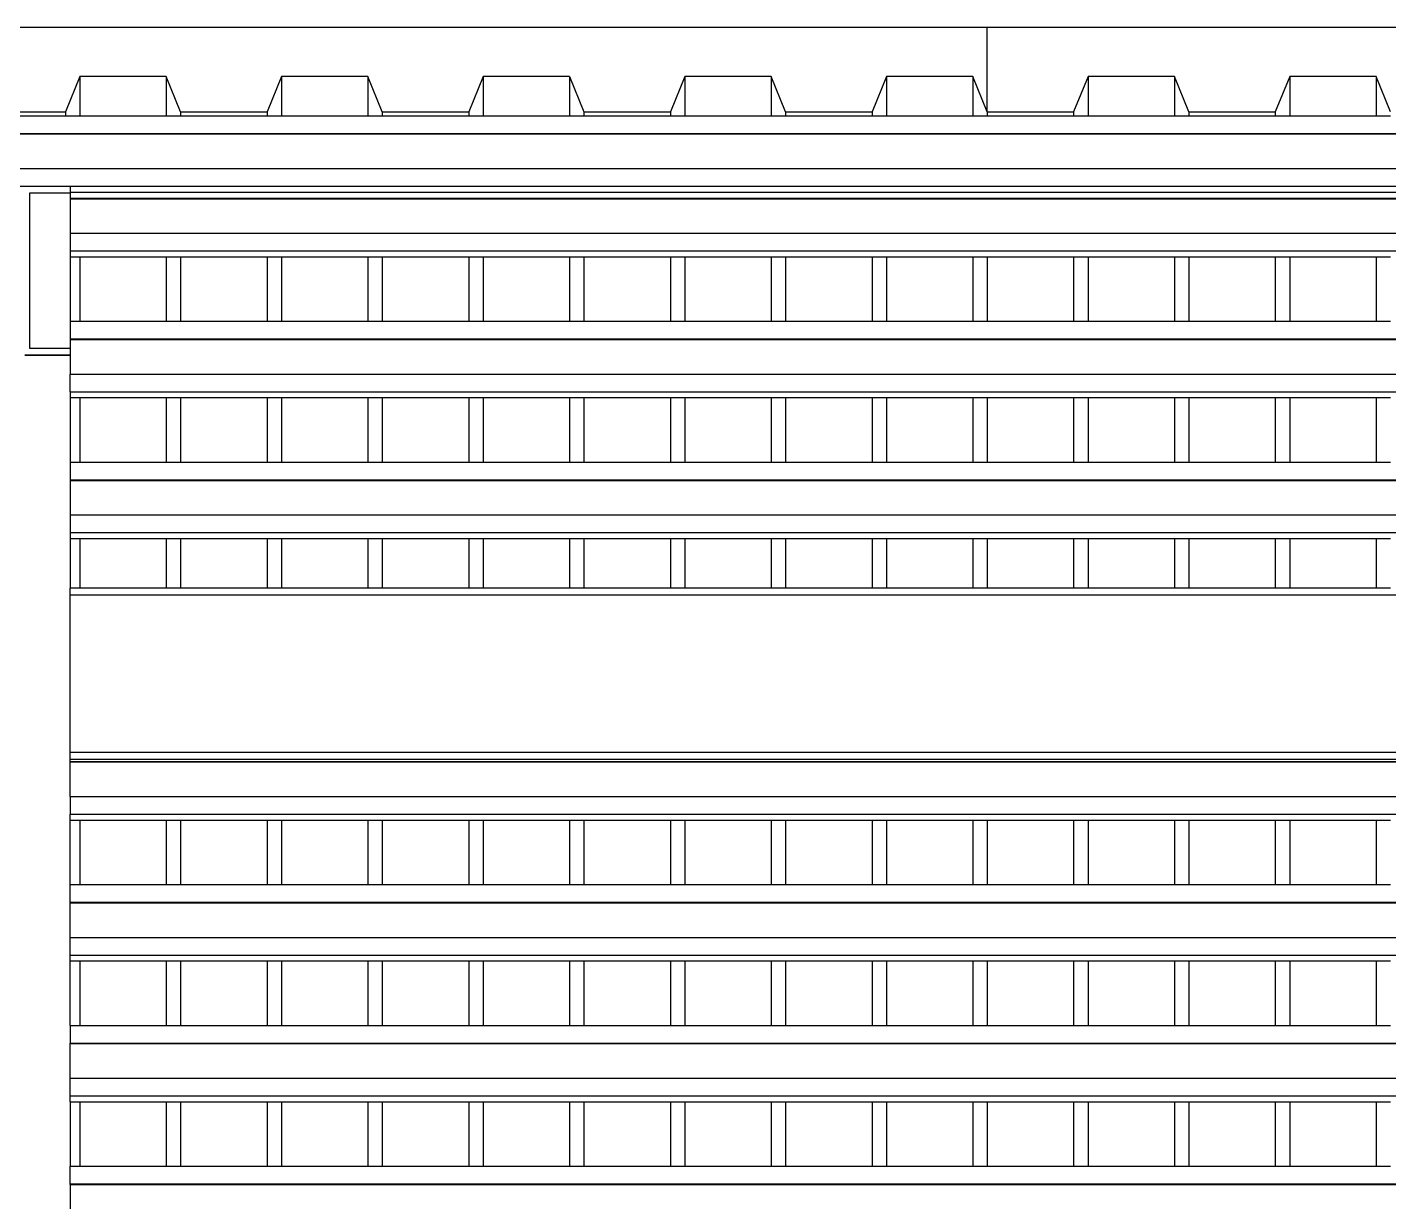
# Model space of a CAD drawing. Extents: x -101 to 101, y -14 to 18.
# Drawn here: x -43.902 to -41.995, y 10.823 to 12.469 of the extents above; entities that cross this region are included whole.
import ezdxf

# ---------------------------------------------------------------- set-up
doc = ezdxf.new("R2010")
doc.units = 0
doc.layers.get('0').update_dxf_attribs({"linetype": 'CONTINUOUS'})

msp = doc.modelspace()

# ---------------------------------------------------------------- linework, layer by layer
for p, q in [((-45.6643, 12.4686), (-42.5577, 12.4686)), ((-42.5577, 12.3502), (-42.5577, 12.4686)), ((-42.5577, 12.4686), (-39.4512, 12.4686)), ((-43.8286, 12.3995), (-43.8487, 12.3502)), ((-43.8286, 12.3995), (-43.8286, 12.3446)), ((-43.7075, 12.3995), (-43.8286, 12.3995)), ((-43.7075, 12.3995), (-43.7075, 12.3446)), ((-43.6874, 12.3502), (-43.7075, 12.3995)), ((-43.5462, 12.3995), (-43.5663, 12.3502)), ((-43.5462, 12.3995), (-43.5462, 12.3446)), ((-43.4251, 12.3995), (-43.5462, 12.3995)), ((-43.4251, 12.3995), (-43.4251, 12.3446)), ((-43.405, 12.3502), (-43.4251, 12.3995)), ((-43.2637, 12.3995), (-43.2839, 12.3502)), ((-43.2637, 12.3995), (-43.2637, 12.3446)), ((-43.1427, 12.3995), (-43.2637, 12.3995)), ((-43.1427, 12.3995), (-43.1427, 12.3446)), ((-43.1427, 12.3995), (-43.1225, 12.3502)), ((-42.9813, 12.3995), (-43.0015, 12.3502)), ((-42.8603, 12.3995), (-42.9813, 12.3995)), ((-42.9813, 12.3995), (-42.9813, 12.3446)), ((-42.8401, 12.3502), (-42.8603, 12.3995)), ((-42.8603, 12.3995), (-42.8603, 12.3446)), ((-42.6989, 12.3995), (-42.7191, 12.3502)), ((-42.5779, 12.3995), (-42.6989, 12.3995)), ((-42.6989, 12.3995), (-42.6989, 12.3446)), ((-42.5577, 12.3502), (-42.5779, 12.3995)), ((-42.5779, 12.3995), (-42.5779, 12.3446)), ((-42.4165, 12.3995), (-42.4367, 12.3502)), ((-42.4165, 12.3995), (-42.4165, 12.3446)), ((-42.2955, 12.3995), (-42.4165, 12.3995)), ((-42.2955, 12.3995), (-42.2955, 12.3446)), ((-42.2753, 12.3502), (-42.2955, 12.3995)), ((-42.1341, 12.3995), (-42.1543, 12.3502)), ((-42.1341, 12.3995), (-42.1341, 12.3446)), ((-42.0131, 12.3995), (-42.1341, 12.3995)), ((-42.0131, 12.3995), (-42.0131, 12.3446)), ((-41.9929, 12.3502), (-42.0131, 12.3995)), ((-43.9698, 12.3502), (-43.8487, 12.3502)), ((-43.9698, 12.3446), (-43.8487, 12.3446)), ((-43.8487, 12.3502), (-43.8487, 12.3446)), ((-43.8487, 12.3446), (-43.8286, 12.3446)), ((-43.8286, 12.3446), (-43.7075, 12.3446)), ((-43.7075, 12.3446), (-43.6874, 12.3446)), ((-43.6874, 12.3502), (-43.6874, 12.3446)), ((-43.6874, 12.3502), (-43.5663, 12.3502)), ((-43.6874, 12.3446), (-43.5663, 12.3446)), ((-43.5663, 12.3502), (-43.5663, 12.3446)), ((-43.5663, 12.3446), (-43.5462, 12.3446)), ((-43.5462, 12.3446), (-43.4251, 12.3446)), ((-43.4251, 12.3446), (-43.405, 12.3446)), ((-43.405, 12.3502), (-43.405, 12.3446)), ((-43.405, 12.3502), (-43.2839, 12.3502)), ((-43.405, 12.3446), (-43.2839, 12.3446)), ((-43.2839, 12.3502), (-43.2839, 12.3446)), ((-43.2839, 12.3446), (-43.2637, 12.3446)), ((-43.2637, 12.3446), (-43.1427, 12.3446)), ((-43.1427, 12.3446), (-43.1225, 12.3446)), ((-43.1225, 12.3502), (-43.1225, 12.3446)), ((-43.1225, 12.3502), (-43.0015, 12.3502)), ((-43.1225, 12.3446), (-43.0015, 12.3446)), ((-43.0015, 12.3502), (-43.0015, 12.3446)), ((-43.0015, 12.3446), (-42.9813, 12.3446)), ((-42.9813, 12.3446), (-42.8603, 12.3446)), ((-42.8603, 12.3446), (-42.8401, 12.3446)), ((-42.8401, 12.3502), (-42.7191, 12.3502)), ((-42.8401, 12.3502), (-42.8401, 12.3446)), ((-42.8401, 12.3446), (-42.7191, 12.3446)), ((-42.7191, 12.3502), (-42.7191, 12.3446)), ((-42.7191, 12.3446), (-42.6989, 12.3446)), ((-42.6989, 12.3446), (-42.5779, 12.3446)), ((-42.5779, 12.3446), (-42.5577, 12.3446)), ((-42.5577, 12.3502), (-42.5577, 12.3446)), ((-42.5577, 12.3502), (-42.4367, 12.3502)), ((-42.5577, 12.3446), (-42.4367, 12.3446)), ((-42.4367, 12.3502), (-42.4367, 12.3446)), ((-42.4367, 12.3446), (-42.4165, 12.3446)), ((-42.4165, 12.3446), (-42.2955, 12.3446)), ((-42.2955, 12.3446), (-42.2753, 12.3446)), ((-42.2753, 12.3502), (-42.2753, 12.3446)), ((-42.2753, 12.3502), (-42.1543, 12.3502)), ((-42.2753, 12.3446), (-42.1543, 12.3446)), ((-42.1543, 12.3502), (-42.1543, 12.3446)), ((-42.1543, 12.3446), (-42.1341, 12.3446)), ((-42.1341, 12.3446), (-42.0131, 12.3446)), ((-42.0131, 12.3446), (-41.9929, 12.3446)), ((-51.3423, 12.3199), (-33.3446, 12.3199)), ((-51.3423, 12.3191), (-33.3446, 12.3191)), ((-51.3423, 12.2706), (-33.3446, 12.2706)), ((-43.9623, 12.2459), (-43.8423, 12.2459)), ((-43.8423, 12.2459), (-40.2123, 12.2459)), ((-43.8423, 12.2459), (-43.8423, 12.2377)), ((-43.8423, 12.2363), (-43.8992, 12.2363)), ((-43.8992, 12.2363), (-43.8992, 12.0189)), ((-43.8423, 12.2377), (-40.2123, 12.2377)), ((-43.8423, 12.2377), (-43.8423, 12.2363)), ((-43.8423, 12.2363), (-43.8423, 12.2292)), ((-43.8423, 12.2292), (-40.2123, 12.2292)), ((-43.8423, 12.2292), (-43.8423, 12.2284)), ((-43.8423, 12.2284), (-40.2123, 12.2284)), ((-43.8423, 12.2284), (-43.8423, 12.1799)), ((-43.8423, 12.1799), (-40.2123, 12.1799)), ((-43.8423, 12.1799), (-43.8423, 12.1552)), ((-43.8423, 12.1552), (-40.2123, 12.1552)), ((-43.8423, 12.1552), (-43.8423, 12.147)), ((-43.8423, 12.147), (-43.8286, 12.147)), ((-43.8423, 12.147), (-43.8423, 12.0566)), ((-43.8286, 12.147), (-43.8286, 12.0566)), ((-43.8286, 12.147), (-43.7075, 12.147)), ((-43.7075, 12.147), (-43.7075, 12.0566)), ((-43.7075, 12.147), (-43.6874, 12.147)), ((-43.6874, 12.147), (-43.6874, 12.0566)), ((-43.6874, 12.147), (-43.5663, 12.147)), ((-43.5663, 12.147), (-43.5663, 12.0566)), ((-43.5663, 12.147), (-43.5462, 12.147)), ((-43.5462, 12.147), (-43.5462, 12.0566)), ((-43.5462, 12.147), (-43.4251, 12.147)), ((-43.4251, 12.147), (-43.4251, 12.0566)), ((-43.4251, 12.147), (-43.405, 12.147)), ((-43.405, 12.147), (-43.405, 12.0566)), ((-43.405, 12.147), (-43.2839, 12.147)), ((-43.2839, 12.147), (-43.2839, 12.0566)), ((-43.2839, 12.147), (-43.2637, 12.147)), ((-43.2637, 12.147), (-43.2637, 12.0566)), ((-43.2637, 12.147), (-43.1427, 12.147)), ((-43.1427, 12.147), (-43.1427, 12.0566)), ((-43.1427, 12.147), (-43.1225, 12.147)), ((-43.1225, 12.147), (-43.1225, 12.0566)), ((-43.1225, 12.147), (-43.0015, 12.147)), ((-43.0015, 12.147), (-43.0015, 12.0566)), ((-43.0015, 12.147), (-42.9813, 12.147)), ((-42.9813, 12.147), (-42.9813, 12.0566)), ((-42.9813, 12.147), (-42.8603, 12.147)), ((-42.8603, 12.147), (-42.8603, 12.0566)), ((-42.8603, 12.147), (-42.8401, 12.147)), ((-42.8401, 12.147), (-42.8401, 12.0566)), ((-42.8401, 12.147), (-42.7191, 12.147)), ((-42.7191, 12.147), (-42.7191, 12.0566)), ((-42.7191, 12.147), (-42.6989, 12.147)), ((-42.6989, 12.147), (-42.6989, 12.0566)), ((-42.6989, 12.147), (-42.5779, 12.147)), ((-42.5779, 12.147), (-42.5779, 12.0566)), ((-42.5779, 12.147), (-42.5577, 12.147)), ((-42.5577, 12.147), (-42.5577, 12.0566)), ((-42.5577, 12.147), (-42.4367, 12.147)), ((-42.4367, 12.147), (-42.4367, 12.0566)), ((-42.4367, 12.147), (-42.4165, 12.147)), ((-42.4165, 12.147), (-42.4165, 12.0566)), ((-42.4165, 12.147), (-42.2955, 12.147)), ((-42.2955, 12.147), (-42.2955, 12.0566)), ((-42.2955, 12.147), (-42.2753, 12.147)), ((-42.2753, 12.147), (-42.2753, 12.0566)), ((-42.2753, 12.147), (-42.1543, 12.147)), ((-42.1543, 12.147), (-42.1543, 12.0566)), ((-42.1543, 12.147), (-42.1341, 12.147)), ((-42.1341, 12.147), (-42.1341, 12.0566)), ((-42.1341, 12.147), (-42.0131, 12.147)), ((-42.0131, 12.147), (-42.0131, 12.0566)), ((-42.0131, 12.147), (-41.9929, 12.147)), ((-43.8423, 12.0566), (-43.8286, 12.0566)), ((-43.8423, 12.0566), (-43.8423, 12.0319)), ((-43.8286, 12.0566), (-43.7075, 12.0566)), ((-43.7075, 12.0566), (-43.6874, 12.0566)), ((-43.6874, 12.0566), (-43.5663, 12.0566)), ((-43.5663, 12.0566), (-43.5462, 12.0566)), ((-43.5462, 12.0566), (-43.4251, 12.0566)), ((-43.4251, 12.0566), (-43.405, 12.0566)), ((-43.405, 12.0566), (-43.2839, 12.0566)), ((-43.2839, 12.0566), (-43.2637, 12.0566)), ((-43.2637, 12.0566), (-43.1427, 12.0566)), ((-43.1427, 12.0566), (-43.1225, 12.0566)), ((-43.1225, 12.0566), (-43.0015, 12.0566)), ((-43.0015, 12.0566), (-42.9813, 12.0566)), ((-42.9813, 12.0566), (-42.8603, 12.0566)), ((-42.8603, 12.0566), (-42.8401, 12.0566)), ((-42.8401, 12.0566), (-42.7191, 12.0566)), ((-42.7191, 12.0566), (-42.6989, 12.0566)), ((-42.6989, 12.0566), (-42.5779, 12.0566)), ((-42.5779, 12.0566), (-42.5577, 12.0566)), ((-42.5577, 12.0566), (-42.4367, 12.0566)), ((-42.4367, 12.0566), (-42.4165, 12.0566)), ((-42.4165, 12.0566), (-42.2955, 12.0566)), ((-42.2955, 12.0566), (-42.2753, 12.0566)), ((-42.2753, 12.0566), (-42.1543, 12.0566)), ((-42.1543, 12.0566), (-42.1341, 12.0566)), ((-42.1341, 12.0566), (-42.0131, 12.0566)), ((-42.0131, 12.0566), (-41.9929, 12.0566)), ((-43.8992, 12.0189), (-43.8423, 12.0189)), ((-43.8423, 12.0319), (-40.2123, 12.0319)), ((-43.8423, 12.0319), (-43.8423, 12.0311)), ((-43.8423, 12.0311), (-40.2123, 12.0311)), ((-43.8423, 12.0311), (-43.8423, 12.0189)), ((-43.8423, 12.0189), (-43.8423, 12.0092)), ((-43.8992, 12.0092), (-43.9054, 12.0092)), ((-43.8992, 12.0089), (-43.9054, 12.0089)), ((-43.8992, 12.0092), (-43.8992, 12.0089)), ((-43.8423, 12.0092), (-43.8992, 12.0092)), ((-43.8423, 12.0089), (-43.8992, 12.0089)), ((-43.8423, 12.0092), (-43.8423, 12.0089)), ((-43.8423, 12.0089), (-43.8423, 12.009)), ((-43.8423, 12.0089), (-43.8423, 11.9826)), ((-43.8423, 11.9826), (-40.2123, 11.9826)), ((-43.8423, 11.9579), (-43.8423, 11.9826)), ((-43.8423, 11.9579), (-40.2123, 11.9579)), ((-43.8423, 11.9579), (-43.8423, 11.9497)), ((-43.8423, 11.9497), (-43.8286, 11.9497)), ((-43.8423, 11.9497), (-43.8423, 11.8593)), ((-43.8286, 11.9497), (-43.8286, 11.8593)), ((-43.8286, 11.9497), (-43.7075, 11.9497)), ((-43.7075, 11.9497), (-43.7075, 11.8593)), ((-43.7075, 11.9497), (-43.6874, 11.9497)), ((-43.6874, 11.9497), (-43.6874, 11.8593)), ((-43.6874, 11.9497), (-43.5663, 11.9497)), ((-43.5663, 11.9497), (-43.5663, 11.8593)), ((-43.5663, 11.9497), (-43.5462, 11.9497)), ((-43.5462, 11.9497), (-43.5462, 11.8593)), ((-43.5462, 11.9497), (-43.4251, 11.9497)), ((-43.4251, 11.9497), (-43.4251, 11.8593)), ((-43.4251, 11.9497), (-43.405, 11.9497)), ((-43.405, 11.9497), (-43.405, 11.8593)), ((-43.405, 11.9497), (-43.2839, 11.9497)), ((-43.2839, 11.9497), (-43.2839, 11.8593)), ((-43.2839, 11.9497), (-43.2637, 11.9497)), ((-43.2637, 11.9497), (-43.2637, 11.8593)), ((-43.2637, 11.9497), (-43.1427, 11.9497)), ((-43.1427, 11.9497), (-43.1427, 11.8593)), ((-43.1427, 11.9497), (-43.1225, 11.9497)), ((-43.1225, 11.9497), (-43.1225, 11.8593)), ((-43.1225, 11.9497), (-43.0015, 11.9497)), ((-43.0015, 11.9497), (-43.0015, 11.8593)), ((-43.0015, 11.9497), (-42.9813, 11.9497)), ((-42.9813, 11.9497), (-42.9813, 11.8593)), ((-42.9813, 11.9497), (-42.8603, 11.9497)), ((-42.8603, 11.9497), (-42.8603, 11.8593)), ((-42.8603, 11.9497), (-42.8401, 11.9497)), ((-42.8401, 11.9497), (-42.8401, 11.8593)), ((-42.8401, 11.9497), (-42.7191, 11.9497)), ((-42.7191, 11.9497), (-42.7191, 11.8593)), ((-42.7191, 11.9497), (-42.6989, 11.9497)), ((-42.6989, 11.9497), (-42.6989, 11.8593)), ((-42.6989, 11.9497), (-42.5779, 11.9497)), ((-42.5779, 11.9497), (-42.5779, 11.8593)), ((-42.5779, 11.9497), (-42.5577, 11.9497)), ((-42.5577, 11.9497), (-42.5577, 11.8593)), ((-42.5577, 11.9497), (-42.4367, 11.9497)), ((-42.4367, 11.9497), (-42.4367, 11.8593)), ((-42.4367, 11.9497), (-42.4165, 11.9497)), ((-42.4165, 11.9497), (-42.4165, 11.8593)), ((-42.4165, 11.9497), (-42.2955, 11.9497)), ((-42.2955, 11.9497), (-42.2955, 11.8593)), ((-42.2955, 11.9497), (-42.2753, 11.9497)), ((-42.2753, 11.9497), (-42.2753, 11.8593)), ((-42.2753, 11.9497), (-42.1543, 11.9497)), ((-42.1543, 11.9497), (-42.1543, 11.8593)), ((-42.1543, 11.9497), (-42.1341, 11.9497)), ((-42.1341, 11.9497), (-42.1341, 11.8593)), ((-42.1341, 11.9497), (-42.0131, 11.9497)), ((-42.0131, 11.9497), (-42.0131, 11.8593)), ((-42.0131, 11.9497), (-41.9929, 11.9497)), ((-43.8423, 11.8593), (-43.8286, 11.8593)), ((-43.8423, 11.8593), (-43.8423, 11.8346)), ((-43.8286, 11.8593), (-43.7075, 11.8593)), ((-43.7075, 11.8593), (-43.6874, 11.8593)), ((-43.6874, 11.8593), (-43.5663, 11.8593)), ((-43.5663, 11.8593), (-43.5462, 11.8593)), ((-43.5462, 11.8593), (-43.4251, 11.8593)), ((-43.4251, 11.8593), (-43.405, 11.8593)), ((-43.405, 11.8593), (-43.2839, 11.8593)), ((-43.2839, 11.8593), (-43.2637, 11.8593)), ((-43.2637, 11.8593), (-43.1427, 11.8593)), ((-43.1427, 11.8593), (-43.1225, 11.8593)), ((-43.1225, 11.8593), (-43.0015, 11.8593)), ((-43.0015, 11.8593), (-42.9813, 11.8593)), ((-42.9813, 11.8593), (-42.8603, 11.8593)), ((-42.8603, 11.8593), (-42.8401, 11.8593)), ((-42.8401, 11.8593), (-42.7191, 11.8593)), ((-42.7191, 11.8593), (-42.6989, 11.8593)), ((-42.6989, 11.8593), (-42.5779, 11.8593)), ((-42.5779, 11.8593), (-42.5577, 11.8593)), ((-42.5577, 11.8593), (-42.4367, 11.8593)), ((-42.4367, 11.8593), (-42.4165, 11.8593)), ((-42.4165, 11.8593), (-42.2955, 11.8593)), ((-42.2955, 11.8593), (-42.2753, 11.8593)), ((-42.2753, 11.8593), (-42.1543, 11.8593)), ((-42.1543, 11.8593), (-42.1341, 11.8593)), ((-42.1341, 11.8593), (-42.0131, 11.8593)), ((-42.0131, 11.8593), (-41.9929, 11.8593)), ((-43.8423, 11.8346), (-40.2123, 11.8346)), ((-43.8423, 11.8346), (-43.8423, 11.8338)), ((-43.8423, 11.8338), (-40.2123, 11.8338)), ((-43.8423, 11.8338), (-43.8423, 11.7853)), ((-43.8423, 11.7853), (-40.2123, 11.7853)), ((-43.8423, 11.7853), (-43.8423, 11.7607)), ((-43.8423, 11.7607), (-40.2123, 11.7607)), ((-43.8423, 11.7607), (-43.8423, 11.7524)), ((-43.8423, 11.7524), (-43.8286, 11.7524)), ((-43.8423, 11.7524), (-43.8423, 11.6828)), ((-43.8286, 11.7524), (-43.8286, 11.6828)), ((-43.8286, 11.7524), (-43.7075, 11.7524)), ((-43.7075, 11.7524), (-43.7075, 11.6828)), ((-43.7075, 11.7524), (-43.6874, 11.7524)), ((-43.6874, 11.7524), (-43.6874, 11.6828)), ((-43.6874, 11.7524), (-43.5663, 11.7524)), ((-43.5663, 11.7524), (-43.5663, 11.6828)), ((-43.5663, 11.7524), (-43.5462, 11.7524)), ((-43.5462, 11.7524), (-43.5462, 11.6828)), ((-43.5462, 11.7524), (-43.4251, 11.7524)), ((-43.4251, 11.7524), (-43.4251, 11.6828)), ((-43.4251, 11.7524), (-43.405, 11.7524)), ((-43.405, 11.7524), (-43.405, 11.6828)), ((-43.405, 11.7524), (-43.2839, 11.7524)), ((-43.2839, 11.7524), (-43.2839, 11.6828)), ((-43.2839, 11.7524), (-43.2637, 11.7524)), ((-43.2637, 11.7524), (-43.2637, 11.6828)), ((-43.2637, 11.7524), (-43.1427, 11.7524)), ((-43.1427, 11.7524), (-43.1427, 11.6828)), ((-43.1427, 11.7524), (-43.1225, 11.7524)), ((-43.1225, 11.7524), (-43.1225, 11.6828)), ((-43.1225, 11.7524), (-43.0015, 11.7524)), ((-43.0015, 11.7524), (-43.0015, 11.6828)), ((-43.0015, 11.7524), (-42.9813, 11.7524)), ((-42.9813, 11.7524), (-42.9813, 11.6828)), ((-42.9813, 11.7524), (-42.8603, 11.7524)), ((-42.8603, 11.7524), (-42.8603, 11.6828)), ((-42.8603, 11.7524), (-42.8401, 11.7524)), ((-42.8401, 11.7524), (-42.8401, 11.6828)), ((-42.8401, 11.7524), (-42.7191, 11.7524)), ((-42.7191, 11.7524), (-42.7191, 11.6828)), ((-42.7191, 11.7524), (-42.6989, 11.7524)), ((-42.6989, 11.7524), (-42.6989, 11.6828)), ((-42.6989, 11.7524), (-42.5779, 11.7524)), ((-42.5779, 11.7524), (-42.5779, 11.6828)), ((-42.5779, 11.7524), (-42.5577, 11.7524)), ((-42.5577, 11.7524), (-42.5577, 11.6828)), ((-42.5577, 11.7524), (-42.4367, 11.7524)), ((-42.4367, 11.7524), (-42.4367, 11.6828)), ((-42.4367, 11.7524), (-42.4165, 11.7524)), ((-42.4165, 11.7524), (-42.4165, 11.6828)), ((-42.4165, 11.7524), (-42.2955, 11.7524)), ((-42.2955, 11.7524), (-42.2955, 11.6828)), ((-42.2955, 11.7524), (-42.2753, 11.7524)), ((-42.2753, 11.7524), (-42.2753, 11.6828)), ((-42.2753, 11.7524), (-42.1543, 11.7524)), ((-42.1543, 11.7524), (-42.1543, 11.6828)), ((-42.1543, 11.7524), (-42.1341, 11.7524)), ((-42.1341, 11.7524), (-42.1341, 11.6828)), ((-42.1341, 11.7524), (-42.0131, 11.7524)), ((-42.0131, 11.7524), (-42.0131, 11.6828)), ((-42.0131, 11.7524), (-41.9929, 11.7524)), ((-43.8286, 11.6828), (-43.8423, 11.6828)), ((-43.8423, 11.673), (-43.8423, 11.6828)), ((-40.2123, 11.673), (-43.8423, 11.673)), ((-43.8423, 11.4526), (-43.8423, 11.673)), ((-43.7075, 11.6828), (-43.8286, 11.6828)), ((-43.6874, 11.6828), (-43.7075, 11.6828)), ((-43.5663, 11.6828), (-43.6874, 11.6828)), ((-43.5462, 11.6828), (-43.5663, 11.6828)), ((-43.4251, 11.6828), (-43.5462, 11.6828)), ((-43.405, 11.6828), (-43.4251, 11.6828)), ((-43.2839, 11.6828), (-43.405, 11.6828)), ((-43.2637, 11.6828), (-43.2839, 11.6828)), ((-43.1427, 11.6828), (-43.2637, 11.6828)), ((-43.1225, 11.6828), (-43.1427, 11.6828)), ((-43.0015, 11.6828), (-43.1225, 11.6828)), ((-42.9813, 11.6828), (-43.0015, 11.6828)), ((-42.8603, 11.6828), (-42.9813, 11.6828)), ((-42.8401, 11.6828), (-42.8603, 11.6828)), ((-42.7191, 11.6828), (-42.8401, 11.6828)), ((-42.6989, 11.6828), (-42.7191, 11.6828)), ((-42.5779, 11.6828), (-42.6989, 11.6828)), ((-42.5577, 11.6828), (-42.5779, 11.6828)), ((-42.4367, 11.6828), (-42.5577, 11.6828)), ((-42.4165, 11.6828), (-42.4367, 11.6828)), ((-42.2955, 11.6828), (-42.4165, 11.6828)), ((-42.2753, 11.6828), (-42.2955, 11.6828)), ((-42.1543, 11.6828), (-42.2753, 11.6828)), ((-42.1341, 11.6828), (-42.1543, 11.6828)), ((-42.0131, 11.6828), (-42.1341, 11.6828)), ((-41.9929, 11.6828), (-42.0131, 11.6828)), ((-40.2123, 11.4526), (-43.8423, 11.4526)), ((-43.8423, 11.4428), (-43.8423, 11.4526)), ((-40.2123, 11.4428), (-43.8423, 11.4428)), ((-43.8423, 11.4401), (-43.8423, 11.4428)), ((-43.8423, 11.4401), (-40.2123, 11.4401)), ((-43.8423, 11.4393), (-43.8423, 11.4401)), ((-43.8423, 11.4393), (-40.2123, 11.4393)), ((-43.8423, 11.3908), (-43.8423, 11.4393)), ((-43.8423, 11.3908), (-40.2123, 11.3908)), ((-43.8423, 11.3908), (-43.8423, 11.3661)), ((-43.8423, 11.3661), (-40.2123, 11.3661)), ((-43.8423, 11.3579), (-43.8423, 11.3661)), ((-43.8423, 11.3579), (-43.8286, 11.3579)), ((-43.8423, 11.2675), (-43.8423, 11.3579)), ((-43.8286, 11.3579), (-43.8286, 11.2675)), ((-43.8286, 11.3579), (-43.7075, 11.3579)), ((-43.7075, 11.3579), (-43.7075, 11.2675)), ((-43.7075, 11.3579), (-43.6874, 11.3579)), ((-43.6874, 11.3579), (-43.6874, 11.2675)), ((-43.6874, 11.3579), (-43.5663, 11.3579)), ((-43.5663, 11.3579), (-43.5663, 11.2675)), ((-43.5663, 11.3579), (-43.5462, 11.3579)), ((-43.5462, 11.3579), (-43.5462, 11.2675)), ((-43.5462, 11.3579), (-43.4251, 11.3579)), ((-43.4251, 11.3579), (-43.4251, 11.2675)), ((-43.4251, 11.3579), (-43.405, 11.3579)), ((-43.405, 11.3579), (-43.405, 11.2675)), ((-43.405, 11.3579), (-43.2839, 11.3579)), ((-43.2839, 11.3579), (-43.2839, 11.2675)), ((-43.2839, 11.3579), (-43.2637, 11.3579)), ((-43.2637, 11.3579), (-43.2637, 11.2675)), ((-43.2637, 11.3579), (-43.1427, 11.3579)), ((-43.1427, 11.3579), (-43.1427, 11.2675)), ((-43.1427, 11.3579), (-43.1225, 11.3579)), ((-43.1225, 11.3579), (-43.1225, 11.2675)), ((-43.1225, 11.3579), (-43.0015, 11.3579)), ((-43.0015, 11.3579), (-43.0015, 11.2675)), ((-43.0015, 11.3579), (-42.9813, 11.3579)), ((-42.9813, 11.3579), (-42.9813, 11.2675)), ((-42.9813, 11.3579), (-42.8603, 11.3579)), ((-42.8603, 11.3579), (-42.8603, 11.2675)), ((-42.8603, 11.3579), (-42.8401, 11.3579)), ((-42.8401, 11.3579), (-42.8401, 11.2675)), ((-42.8401, 11.3579), (-42.7191, 11.3579)), ((-42.7191, 11.3579), (-42.7191, 11.2675)), ((-42.7191, 11.3579), (-42.6989, 11.3579)), ((-42.6989, 11.3579), (-42.6989, 11.2675)), ((-42.6989, 11.3579), (-42.5779, 11.3579)), ((-42.5779, 11.3579), (-42.5779, 11.2675)), ((-42.5779, 11.3579), (-42.5577, 11.3579)), ((-42.5577, 11.3579), (-42.5577, 11.2675)), ((-42.5577, 11.3579), (-42.4367, 11.3579)), ((-42.4367, 11.3579), (-42.4367, 11.2675)), ((-42.4367, 11.3579), (-42.4165, 11.3579)), ((-42.4165, 11.3579), (-42.4165, 11.2675)), ((-42.4165, 11.3579), (-42.2955, 11.3579)), ((-42.2955, 11.3579), (-42.2955, 11.2675)), ((-42.2955, 11.3579), (-42.2753, 11.3579)), ((-42.2753, 11.3579), (-42.2753, 11.2675)), ((-42.2753, 11.3579), (-42.1543, 11.3579)), ((-42.1543, 11.3579), (-42.1543, 11.2675)), ((-42.1543, 11.3579), (-42.1341, 11.3579)), ((-42.1341, 11.3579), (-42.1341, 11.2675)), ((-42.1341, 11.3579), (-42.0131, 11.3579)), ((-42.0131, 11.3579), (-42.0131, 11.2675)), ((-42.0131, 11.3579), (-41.9929, 11.3579)), ((-43.8423, 11.2675), (-43.8286, 11.2675)), ((-43.8423, 11.2428), (-43.8423, 11.2675)), ((-43.8286, 11.2675), (-43.7075, 11.2675)), ((-43.7075, 11.2675), (-43.6874, 11.2675)), ((-43.6874, 11.2675), (-43.5663, 11.2675)), ((-43.5663, 11.2675), (-43.5462, 11.2675)), ((-43.5462, 11.2675), (-43.4251, 11.2675)), ((-43.4251, 11.2675), (-43.405, 11.2675)), ((-43.405, 11.2675), (-43.2839, 11.2675)), ((-43.2839, 11.2675), (-43.2637, 11.2675)), ((-43.2637, 11.2675), (-43.1427, 11.2675)), ((-43.1427, 11.2675), (-43.1225, 11.2675)), ((-43.1225, 11.2675), (-43.0015, 11.2675)), ((-43.0015, 11.2675), (-42.9813, 11.2675)), ((-42.9813, 11.2675), (-42.8603, 11.2675)), ((-42.8603, 11.2675), (-42.8401, 11.2675)), ((-42.8401, 11.2675), (-42.7191, 11.2675)), ((-42.7191, 11.2675), (-42.6989, 11.2675)), ((-42.6989, 11.2675), (-42.5779, 11.2675)), ((-42.5779, 11.2675), (-42.5577, 11.2675)), ((-42.5577, 11.2675), (-42.4367, 11.2675)), ((-42.4367, 11.2675), (-42.4165, 11.2675)), ((-42.4165, 11.2675), (-42.2955, 11.2675)), ((-42.2955, 11.2675), (-42.2753, 11.2675)), ((-42.2753, 11.2675), (-42.1543, 11.2675)), ((-42.1543, 11.2675), (-42.1341, 11.2675)), ((-42.1341, 11.2675), (-42.0131, 11.2675)), ((-42.0131, 11.2675), (-41.9929, 11.2675)), ((-43.8423, 11.2428), (-40.2123, 11.2428)), ((-43.8423, 11.242), (-43.8423, 11.2428)), ((-43.8423, 11.242), (-40.2123, 11.242)), ((-43.8423, 11.1935), (-43.8423, 11.242)), ((-43.8423, 11.1935), (-40.2123, 11.1935)), ((-43.8423, 11.1688), (-43.8423, 11.1935)), ((-43.8423, 11.1688), (-40.2123, 11.1688)), ((-43.8423, 11.1606), (-43.8423, 11.1688)), ((-43.8423, 11.1606), (-43.8286, 11.1606)), ((-43.8423, 11.0702), (-43.8423, 11.1606)), ((-43.8286, 11.1606), (-43.8286, 11.0702)), ((-43.8286, 11.1606), (-43.7075, 11.1606)), ((-43.7075, 11.1606), (-43.7075, 11.0702)), ((-43.7075, 11.1606), (-43.6874, 11.1606)), ((-43.6874, 11.1606), (-43.6874, 11.0702)), ((-43.6874, 11.1606), (-43.5663, 11.1606)), ((-43.5663, 11.1606), (-43.5663, 11.0702)), ((-43.5663, 11.1606), (-43.5462, 11.1606)), ((-43.5462, 11.1606), (-43.5462, 11.0702)), ((-43.5462, 11.1606), (-43.4251, 11.1606)), ((-43.4251, 11.1606), (-43.4251, 11.0702)), ((-43.4251, 11.1606), (-43.405, 11.1606)), ((-43.405, 11.1606), (-43.405, 11.0702)), ((-43.405, 11.1606), (-43.2839, 11.1606)), ((-43.2839, 11.1606), (-43.2839, 11.0702)), ((-43.2839, 11.1606), (-43.2637, 11.1606)), ((-43.2637, 11.1606), (-43.2637, 11.0702)), ((-43.2637, 11.1606), (-43.1427, 11.1606)), ((-43.1427, 11.1606), (-43.1427, 11.0702)), ((-43.1427, 11.1606), (-43.1225, 11.1606)), ((-43.1225, 11.1606), (-43.1225, 11.0702)), ((-43.1225, 11.1606), (-43.0015, 11.1606)), ((-43.0015, 11.1606), (-43.0015, 11.0702)), ((-43.0015, 11.1606), (-42.9813, 11.1606)), ((-42.9813, 11.1606), (-42.9813, 11.0702)), ((-42.9813, 11.1606), (-42.8603, 11.1606)), ((-42.8603, 11.1606), (-42.8603, 11.0702)), ((-42.8603, 11.1606), (-42.8401, 11.1606)), ((-42.8401, 11.1606), (-42.8401, 11.0702)), ((-42.8401, 11.1606), (-42.7191, 11.1606)), ((-42.7191, 11.1606), (-42.7191, 11.0702)), ((-42.7191, 11.1606), (-42.6989, 11.1606)), ((-42.6989, 11.1606), (-42.6989, 11.0702)), ((-42.6989, 11.1606), (-42.5779, 11.1606)), ((-42.5779, 11.1606), (-42.5779, 11.0702)), ((-42.5779, 11.1606), (-42.5577, 11.1606)), ((-42.5577, 11.1606), (-42.5577, 11.0702)), ((-42.5577, 11.1606), (-42.4367, 11.1606)), ((-42.4367, 11.1606), (-42.4367, 11.0702)), ((-42.4367, 11.1606), (-42.4165, 11.1606)), ((-42.4165, 11.1606), (-42.4165, 11.0702)), ((-42.4165, 11.1606), (-42.2955, 11.1606)), ((-42.2955, 11.1606), (-42.2955, 11.0702)), ((-42.2955, 11.1606), (-42.2753, 11.1606)), ((-42.2753, 11.1606), (-42.2753, 11.0702)), ((-42.2753, 11.1606), (-42.1543, 11.1606)), ((-42.1543, 11.1606), (-42.1543, 11.0702)), ((-42.1543, 11.1606), (-42.1341, 11.1606)), ((-42.1341, 11.1606), (-42.1341, 11.0702)), ((-42.1341, 11.1606), (-42.0131, 11.1606)), ((-42.0131, 11.1606), (-42.0131, 11.0702)), ((-42.0131, 11.1606), (-41.9929, 11.1606)), ((-43.8423, 11.0702), (-43.8286, 11.0702)), ((-43.8423, 11.0702), (-43.8423, 11.0455)), ((-43.8286, 11.0702), (-43.7075, 11.0702)), ((-43.7075, 11.0702), (-43.6874, 11.0702)), ((-43.6874, 11.0702), (-43.5663, 11.0702)), ((-43.5663, 11.0702), (-43.5462, 11.0702)), ((-43.5462, 11.0702), (-43.4251, 11.0702)), ((-43.4251, 11.0702), (-43.405, 11.0702)), ((-43.405, 11.0702), (-43.2839, 11.0702)), ((-43.2839, 11.0702), (-43.2637, 11.0702)), ((-43.2637, 11.0702), (-43.1427, 11.0702)), ((-43.1427, 11.0702), (-43.1225, 11.0702)), ((-43.1225, 11.0702), (-43.0015, 11.0702)), ((-43.0015, 11.0702), (-42.9813, 11.0702)), ((-42.9813, 11.0702), (-42.8603, 11.0702)), ((-42.8603, 11.0702), (-42.8401, 11.0702)), ((-42.8401, 11.0702), (-42.7191, 11.0702)), ((-42.7191, 11.0702), (-42.6989, 11.0702)), ((-42.6989, 11.0702), (-42.5779, 11.0702)), ((-42.5779, 11.0702), (-42.5577, 11.0702)), ((-42.5577, 11.0702), (-42.4367, 11.0702)), ((-42.4367, 11.0702), (-42.4165, 11.0702)), ((-42.4165, 11.0702), (-42.2955, 11.0702)), ((-42.2955, 11.0702), (-42.2753, 11.0702)), ((-42.2753, 11.0702), (-42.1543, 11.0702)), ((-42.1543, 11.0702), (-42.1341, 11.0702)), ((-42.1341, 11.0702), (-42.0131, 11.0702)), ((-42.0131, 11.0702), (-41.9929, 11.0702)), ((-43.8423, 11.0455), (-40.2123, 11.0455)), ((-43.8423, 11.0447), (-43.8423, 11.0455)), ((-43.8423, 11.0447), (-40.2123, 11.0447)), ((-43.8423, 10.9962), (-43.8423, 11.0447)), ((-43.8423, 10.9962), (-40.2123, 10.9962)), ((-43.8423, 10.9715), (-43.8423, 10.9962)), ((-43.8423, 10.9715), (-40.2123, 10.9715)), ((-43.8423, 10.9633), (-43.8423, 10.9715)), ((-43.8423, 10.9633), (-43.8286, 10.9633)), ((-43.8423, 10.9633), (-43.8423, 10.8729)), ((-43.8286, 10.9633), (-43.8286, 10.8729)), ((-43.8286, 10.9633), (-43.7075, 10.9633)), ((-43.7075, 10.9633), (-43.7075, 10.8729)), ((-43.7075, 10.9633), (-43.6874, 10.9633)), ((-43.6874, 10.9633), (-43.6874, 10.8729)), ((-43.6874, 10.9633), (-43.5663, 10.9633)), ((-43.5663, 10.9633), (-43.5663, 10.8729)), ((-43.5663, 10.9633), (-43.5462, 10.9633)), ((-43.5462, 10.9633), (-43.5462, 10.8729)), ((-43.5462, 10.9633), (-43.4251, 10.9633)), ((-43.4251, 10.9633), (-43.4251, 10.8729)), ((-43.4251, 10.9633), (-43.405, 10.9633)), ((-43.405, 10.9633), (-43.405, 10.8729)), ((-43.405, 10.9633), (-43.2839, 10.9633)), ((-43.2839, 10.9633), (-43.2839, 10.8729)), ((-43.2839, 10.9633), (-43.2637, 10.9633)), ((-43.2637, 10.9633), (-43.2637, 10.8729)), ((-43.2637, 10.9633), (-43.1427, 10.9633)), ((-43.1427, 10.9633), (-43.1427, 10.8729)), ((-43.1427, 10.9633), (-43.1225, 10.9633)), ((-43.1225, 10.9633), (-43.1225, 10.8729)), ((-43.1225, 10.9633), (-43.0015, 10.9633)), ((-43.0015, 10.9633), (-43.0015, 10.8729)), ((-43.0015, 10.9633), (-42.9813, 10.9633)), ((-42.9813, 10.9633), (-42.9813, 10.8729)), ((-42.9813, 10.9633), (-42.8603, 10.9633)), ((-42.8603, 10.9633), (-42.8603, 10.8729)), ((-42.8603, 10.9633), (-42.8401, 10.9633)), ((-42.8401, 10.9633), (-42.8401, 10.8729)), ((-42.8401, 10.9633), (-42.7191, 10.9633)), ((-42.7191, 10.9633), (-42.7191, 10.8729)), ((-42.7191, 10.9633), (-42.6989, 10.9633)), ((-42.6989, 10.9633), (-42.6989, 10.8729)), ((-42.6989, 10.9633), (-42.5779, 10.9633)), ((-42.5779, 10.9633), (-42.5779, 10.8729)), ((-42.5779, 10.9633), (-42.5577, 10.9633)), ((-42.5577, 10.9633), (-42.5577, 10.8729)), ((-42.5577, 10.9633), (-42.4367, 10.9633)), ((-42.4367, 10.9633), (-42.4367, 10.8729)), ((-42.4367, 10.9633), (-42.4165, 10.9633)), ((-42.4165, 10.9633), (-42.4165, 10.8729)), ((-42.4165, 10.9633), (-42.2955, 10.9633)), ((-42.2955, 10.9633), (-42.2955, 10.8729)), ((-42.2955, 10.9633), (-42.2753, 10.9633)), ((-42.2753, 10.9633), (-42.2753, 10.8729)), ((-42.2753, 10.9633), (-42.1543, 10.9633)), ((-42.1543, 10.9633), (-42.1543, 10.8729)), ((-42.1543, 10.9633), (-42.1341, 10.9633)), ((-42.1341, 10.9633), (-42.1341, 10.8729)), ((-42.1341, 10.9633), (-42.0131, 10.9633)), ((-42.0131, 10.9633), (-42.0131, 10.8729)), ((-42.0131, 10.9633), (-41.9929, 10.9633)), ((-43.8423, 10.8729), (-43.8286, 10.8729)), ((-43.8423, 10.8482), (-43.8423, 10.8729)), ((-43.8286, 10.8729), (-43.7075, 10.8729)), ((-43.7075, 10.8729), (-43.6874, 10.8729)), ((-43.6874, 10.8729), (-43.5663, 10.8729)), ((-43.5663, 10.8729), (-43.5462, 10.8729)), ((-43.5462, 10.8729), (-43.4251, 10.8729)), ((-43.4251, 10.8729), (-43.405, 10.8729)), ((-43.405, 10.8729), (-43.2839, 10.8729)), ((-43.2839, 10.8729), (-43.2637, 10.8729)), ((-43.2637, 10.8729), (-43.1427, 10.8729)), ((-43.1427, 10.8729), (-43.1225, 10.8729)), ((-43.1225, 10.8729), (-43.0015, 10.8729)), ((-43.0015, 10.8729), (-42.9813, 10.8729)), ((-42.9813, 10.8729), (-42.8603, 10.8729)), ((-42.8603, 10.8729), (-42.8401, 10.8729)), ((-42.8401, 10.8729), (-42.7191, 10.8729)), ((-42.7191, 10.8729), (-42.6989, 10.8729)), ((-42.6989, 10.8729), (-42.5779, 10.8729)), ((-42.5779, 10.8729), (-42.5577, 10.8729)), ((-42.5577, 10.8729), (-42.4367, 10.8729)), ((-42.4367, 10.8729), (-42.4165, 10.8729)), ((-42.4165, 10.8729), (-42.2955, 10.8729)), ((-42.2955, 10.8729), (-42.2753, 10.8729)), ((-42.2753, 10.8729), (-42.1543, 10.8729)), ((-42.1543, 10.8729), (-42.1341, 10.8729)), ((-42.1341, 10.8729), (-42.0131, 10.8729)), ((-42.0131, 10.8729), (-41.9929, 10.8729)), ((-43.8423, 10.8482), (-40.2123, 10.8482)), ((-43.8423, 10.8474), (-43.8423, 10.8482)), ((-43.8423, 10.8474), (-40.2123, 10.8474)), ((-43.8423, 10.8474), (-43.8423, 10.7989))]:
    msp.add_line(p, q)

doc.saveas('drawing.dxf')
